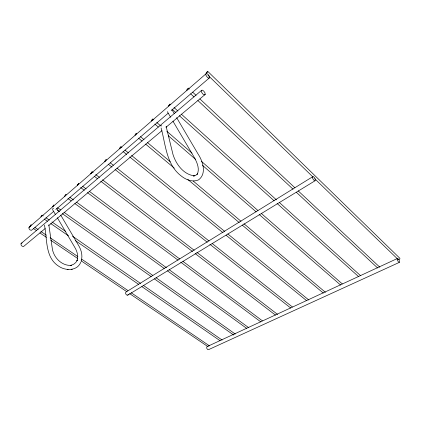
<?xml version="1.0" encoding="UTF-8"?>
<svg xmlns="http://www.w3.org/2000/svg" width="421" height="421" viewBox="0 0 421 421"><rect width="100%" height="100%" fill="white"/><g stroke="black" fill="none" stroke-linecap="round" stroke-linejoin="round"><path stroke-width="0.63" d="M92.125 171.8L90.789 173.589L92.125 171.8L93.167 172.599M81.09 261.346C82.984 255.8 81.342 249.758 78.295 244.954L60.708 215.089M42.221 215.168L40.995 216.804L42.221 215.168L43.3 215.92M399.355 262.372L399.592 261.599L399.129 260.146L398.229 258.857L397.419 258.489L207.185 346.551L206.669 347.304L206.853 348.525L207.621 349.504L208.532 349.656L399.355 262.372L398.545 262.009L397.64 260.715L397.177 259.257L397.419 258.489M197.086 174.715C200.112 168.721 196.828 161.796 193.744 156.501L172.942 121.18M160.996 126.232L161.417 125.411M80.753 262.294C77.301 271.092 65.434 271.008 58.687 266.214C44.868 257.442 47.362 238.907 44.442 225.077M52.341 209.253L53.514 208.158M314.982 180.809L315.45 180.146L315.045 178.641L314.003 177.167L312.929 176.583L126.289 291.858L125.579 292.574L125.69 293.842L126.563 294.926L127.679 295.184L314.982 180.809L313.903 180.235L312.85 178.751L312.45 177.241L312.929 176.583M127.679 295.184L128.384 294.468M53.825 211.247L32.354 229.655L31.386 230.308L29.996 229.913L29.002 228.698L28.986 227.382L205.78 73.985L206.616 73.528L208.079 74.428L209.316 76.148L209.611 77.69L171.163 110.649M55.825 209.532L168.168 113.217M197.596 173.768L195.618 175.457L193.471 175.973M45.168 228.545L23.518 246.548L22.076 246.174L21.055 244.938L21.05 243.564L201.254 90.626L202.127 90.105L203.653 90.994L204.938 92.767L205.238 94.393L165.974 127.3M48.689 225.593L161.948 130.673M21.05 243.564L22.066 242.864M28.986 227.382L29.965 226.73M205.238 94.393L204.369 94.925L202.843 94.041L201.548 92.257L201.254 90.626M207.711 71.344L206.395 72.486L206.122 73.48L207.442 72.333L207.711 71.344L399.613 258.041L399.95 258.462L399.729 259.147L398.382 259.762L314.771 178.751M188.366 88.152L187.124 89.231L186.824 90.236L188.066 89.152L188.366 88.152L189.329 89.052M152.818 119.048L151.707 120.017L151.35 121.022L152.465 120.053L152.818 119.048L153.812 119.911M209.611 77.69L208.784 78.159L207.321 77.264L206.074 75.533L205.78 73.985M120.916 146.776L119.911 147.645L119.517 148.655L120.517 147.782L120.916 146.776L121.932 147.608M193.46 176.025L194.507 175.867C183.603 174.636 176.01 164.232 172.968 154.402L166.111 126.284M67.192 269.435L68.128 269.408M71.238 269.308L72.312 269.277M234.813 334.032L235.223 334.032L156.038 277.728M207.185 346.551L208.095 346.715M33.422 228.529L36.685 230.74M39.942 232.945L46.463 237.355M50.809 240.296L77.438 258.31M81.237 260.883L126.884 291.764M129.6 293.605L207.842 346.546M34.906 227.419L38.174 229.629M40.895 231.476L46.331 235.171M50.141 237.754L77.885 256.578M81.695 259.162L127.937 290.537M131.199 292.753L209.537 345.904M44.231 219.046L47.468 221.283M50.704 223.525L68.502 235.839M75.517 240.691L138.62 284.359M141.856 286.601L220.062 340.715M46 217.794L49.246 220.046M51.946 221.92L65.455 231.297M72.475 236.176L140.556 283.438M143.256 285.312L222.141 340.079M57.419 210.153L59.561 211.674M62.24 213.573L151.171 276.597M154.386 278.87L233.671 335.063M57.593 207.727L60.803 210.011M64.013 212.295L152.828 275.445M67.928 198.523L71.117 200.838M74.843 203.548L164.237 268.493M167.426 270.814L246.711 328.412M69.733 197.202L73.449 199.917M76.638 202.238L166.442 267.709M169.1 269.645L248.811 327.754M80.611 187.519L84.3 190.271M87.463 192.629L178.094 260.21M180.73 262.178L260.82 321.902M82.442 186.171L86.126 188.929M89.284 191.292L179.788 259.015M182.946 261.378L262.404 320.834M94.441 176.388L97.572 178.783M100.703 181.183L192.539 251.553M195.144 253.553L275.502 315.129M95.772 174.599L99.419 177.404M102.545 179.809L194.249 250.327M196.854 252.332L277.618 314.434M108.402 164.274L112.007 167.121M115.096 169.558L207.316 242.27M209.895 244.301L290.779 308.077M110.276 162.853L113.36 165.3M116.964 168.147L209.048 241.012M212.137 243.459L292.39 306.962M123.085 151.555L126.658 154.454M129.715 156.938L223.051 232.771M226.114 235.255L306.698 300.726M124.99 150.097L128.552 153.002M131.61 155.496L224.803 231.487M227.861 233.981L308.83 300.005M138.541 138.156L142.061 141.109M145.587 144.066L174.283 168.126M187.877 179.52L239.223 222.577M242.243 225.109L323.296 293.069M140.467 136.662L143.987 139.619M147.503 142.582L170.126 161.617M193.244 181.077L240.996 221.262M244.012 223.804L325.438 292.327M154.828 124.037L158.307 127.053M168.242 135.662L195.56 159.343M202.517 165.374L256.168 211.874M259.147 214.457L340.615 285.075M156.786 122.5L160.259 125.521M166.705 131.131L191.997 153.139M201.422 161.338L257.962 210.526M261.43 213.547L342.273 283.886M172.015 109.128L175.925 112.639M179.346 115.707L274.16 200.822M277.092 203.454L358.713 276.723M174.005 107.544L177.904 111.065M181.319 114.144L276.465 199.88M279.391 202.522L360.387 275.508M190.666 93.815L194.034 96.951M197.875 100.53L293.042 189.187M296.41 192.318L377.637 267.988M192.686 92.188L196.044 95.33M199.886 98.924L294.879 187.771M298.236 190.913L379.8 267.198M208.016 75.312L312.882 176.92M172.052 109.834L174.362 113.759M176.678 117.691L198.159 154.165C202.927 161.438 206.885 173.757 198.491 179.92C192.197 182.603 185.398 179.525 180.514 175.415C166.169 163.958 165.59 144.192 161.09 127.905M167.326 111.644L170.626 117.254M56.724 208.332L58.714 211.71M52.672 209.816L55.325 214.315M57.314 217.694L74.554 246.959C77.159 251.053 78.643 256.189 76.99 260.925L77.317 259.973L75.806 262.515L73.559 264.351L70.723 265.351L71.796 265.314C62.376 266.351 54.03 258.131 52.414 249.248L48.82 224.846M106.16 159.601L105.745 160.606L104.792 161.432L105.208 160.427L106.16 159.601M78.759 183.414L77.453 185.161L78.759 183.414M66.013 194.491L64.734 196.202L66.013 194.491M53.846 205.064L52.593 206.737L53.846 205.064M31.101 224.835L29.902 226.435L31.101 224.835M170.179 104.319L168.595 106.055L169.579 104.334L170.1 104.029L170.179 104.319M135.394 134.194L135.015 135.199L136.072 134.283L136.446 133.278L135.394 134.194"/></g></svg>
